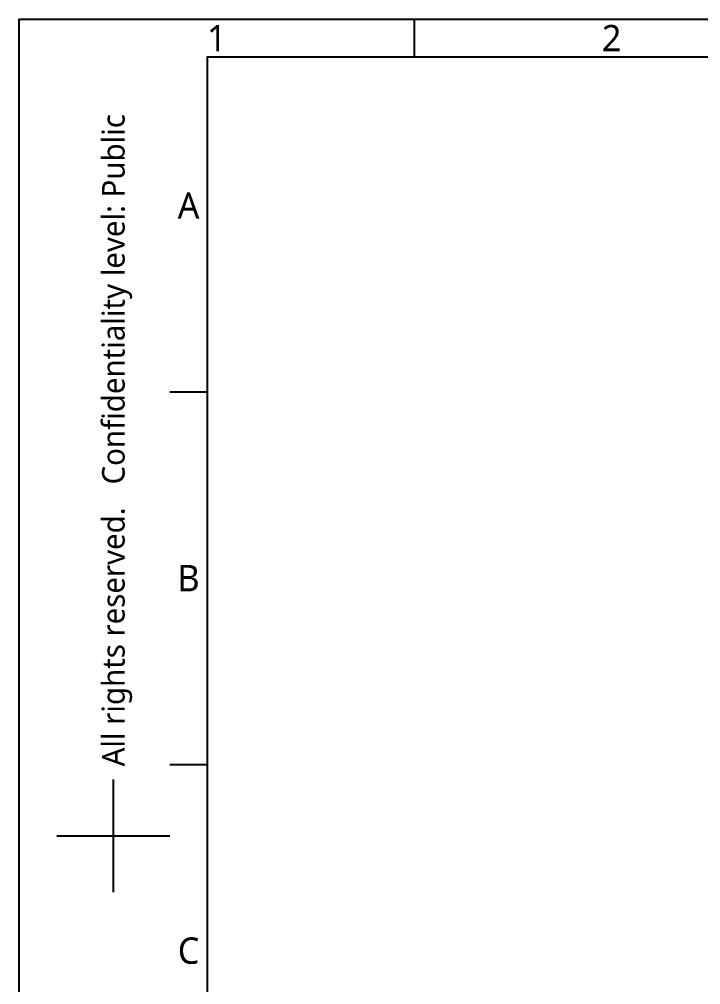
# Model space of a CAD drawing. Header units: millimetres. Extents: x 5828 to 6704, y 123 to 421.
# Drawn here: x 6283.7 to 6374.3, y 292.3 to 420.6 of the extents above; entities that cross this region are included whole.
import ezdxf
from ezdxf.enums import TextEntityAlignment as Align

# ---------------------------------------------------------------- set-up
doc = ezdxf.new("R2010")
doc.units = ezdxf.units.MM
doc.layers.add('多重引线', color=7, linetype='Continuous')
doc.layers.add('模板', color=7, linetype='Continuous')
doc.styles.add('微软雅黑', font='msyh.ttc', dxfattribs={"height": 1.5})

# ---------------------------------------------------------------- blocks, each defined once
blk = doc.blocks.new('图纸页')
at = {"layer": '模板', "color": 2}
for p, q in [((6336.16, 420.62), (6336.16, 415.62)), ((6303.66, 371.12), (6308.66, 371.12)), ((6303.66, 321.62), (6308.66, 321.62)), ((6296.16, 304.62), (6296.16, 319.62)), ((6288.66, 312.12), (6303.66, 312.12))]:
    blk.add_line(p, q, dxfattribs=at)
for points in [[(6283.66, 123.62), (6283.66, 420.62), (6703.66, 420.62), (6703.66, 123.62)], [(6308.66, 128.62), (6308.66, 415.62), (6698.66, 415.62), (6698.66, 128.62)]]:
    blk.add_lwpolyline(points, close=True, dxfattribs=at)
at = {"layer": '模板', "color": 2, "style": '微软雅黑'}
for s, p in [('1', (6309.91, 418.12)), ('2', (6362.41, 418.12)), ('A', (6306.16, 395.87)), ('B', (6306.16, 346.37)), ('C', (6306.16, 296.87))]:
    blk.add_text(s, height=3.5, dxfattribs=at).set_placement(p, align=Align.MIDDLE_CENTER)
blk.add_text('All rights reserved.   Confidentiality level: Public', height=3, rotation=90, dxfattribs=at).set_placement((6296.16, 364.69), align=Align.MIDDLE_CENTER)
for tag, height, p in [('编号', 4, (6669.32, 150.51)), ('当前页', 1.67, (6668.11, 141.19)), ('总页数', 1.67, (6673.32, 141.19)), ('比例', 1.67, (6628.66, 133.62))]:
    blk.add_attdef(tag, text='', height=height, dxfattribs=at).set_placement(p, align=Align.MIDDLE)

msp = doc.modelspace()

# ---------------------------------------------------------------- block references
at = {"layer": '多重引线'}
msp.add_blockref('图纸页', (0, 0), dxfattribs=at)

doc.saveas('drawing.dxf')
